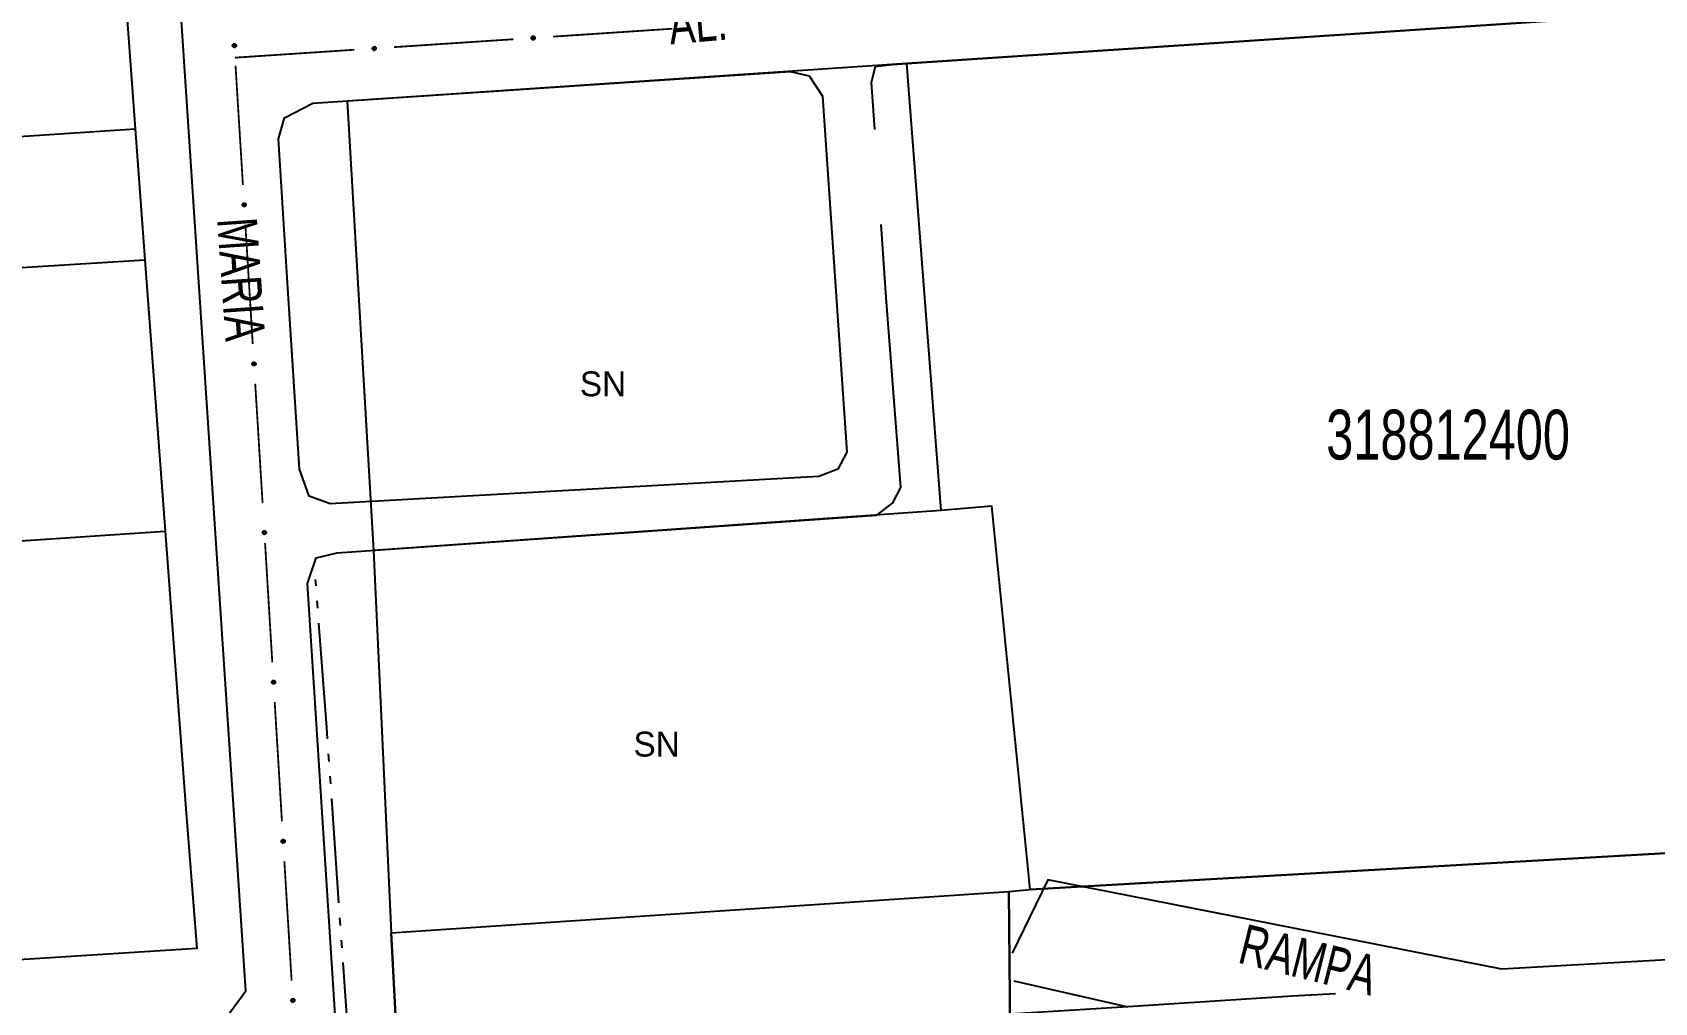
# Model space of a CAD drawing. Extents: x 201053 to 202535, y 4855063 to 4857394.
# Drawn here: x 201644.7 to 201807.5, y 4856033.2 to 4856130.5 of the extents above; entities that cross this region are included whole.
import ezdxf
from ezdxf.enums import TextEntityAlignment as Align

# ---------------------------------------------------------------- set-up
doc = ezdxf.new("R2010")
doc.units = 0
doc.header["$LTSCALE"] = 1.5
doc.header["$MEASUREMENT"] = 0
doc.linetypes.add('TRACO_05', pattern=[11, 7, -1, 0.5, -1, 0.5, -1])
for name, color, linetype in [('CD_MALHA_LOTES', 7, 'CONTINUOUS'), ('CD_TXT_QUADRA', 2, 'CONTINUOUS'), ('HD-VALAS-DRENOS', 170, 'CONTINUOUS'), ('RU-QUADRA', 210, 'CONTINUOUS'), ('SV-EIXO-RUA-PAV', 20, 'CONTINUOUS'), ('SV-ESCADARIA-RAMPA', 7, 'CONTINUOUS'), ('SV-RUA-PAVIM', 7, 'CONTINUOUS'), ('SV-TXT-RAMPA', 7, 'CONTINUOUS'), ('SV-TXT-RUA-PAV', 7, 'CONTINUOUS'), ('Th_NmrPort', 7, 'CONTINUOUS')]:
    doc.layers.add(name, color=color, linetype=linetype)
doc.styles.add('ARIAL', font='ARIAL.SHX')

msp = doc.modelspace()

# ---------------------------------------------------------------- linework, layer by layer
at = {"layer": 'CD_MALHA_LOTES', "linetype": 'Continuous', "flags": 128}
for points in [[(201653.77, 4856137.31), (201654.99, 4856120.88)], [(201732.44, 4856127.41), (201877.98, 4856137.1), (201883.07, 4856052.42)], [(201732.44, 4856127.41), (201676.25, 4856123.66), (201678.91, 4856078.56)], [(201735.88, 4856082.57), (201732.44, 4856127.41)], [(201562.63, 4856114.7), (201615.45, 4856118.27), (201654.99, 4856120.88)], [(201654.99, 4856120.88), (201655.97, 4856107.71)], [(201591.47, 4856103.71), (201655.97, 4856107.71)], [(201655.97, 4856107.71), (201658, 4856080.49)], [(201735.88, 4856082.57), (201678.91, 4856078.56)], [(201744.83, 4856044.54), (201740.98, 4856083.01), (201735.88, 4856082.57)], [(201593.33, 4856076.17), (201658, 4856080.49)], [(201658, 4856080.49), (201660.08, 4856052.62), (201661.19, 4856038.62)], [(201678.91, 4856078.56), (201680.67, 4856040.18)], [(201883.07, 4856052.42), (201744.83, 4856044.54)], [(201680.67, 4856040.18), (201742.68, 4856044.33)], [(201742.68, 4856044.33), (201744.83, 4856044.54)], [(201742.68, 4856044.33), (201742.88, 4856023.04)], [(201681.59, 4856023.04), (201680.67, 4856040.18)], [(201661.19, 4856038.62), (201596.03, 4856034.44)]]:
    msp.add_lwpolyline(points, dxfattribs=at)
at = {"layer": 'HD-VALAS-DRENOS', "linetype": 'TRACO_05'}
msp.add_polyline3d([(201676.89, 4856023.04, 14.15), (201676.58, 4856026.71, 14.15), (201674.22, 4856060.79, 14.25), (201673.1, 4856075.65, 14.25)], dxfattribs=at)
at = {"layer": 'RU-QUADRA', "linetype": 'Continuous', "flags": 128}
for points in [[(201579.7, 4856234.9), (201645.54, 4856239.83), (201651.01, 4856172.4), (201652.06, 4856159.56), (201652.69, 4856151.8), (201653.77, 4856137.31), (201654.99, 4856120.88), (201655.97, 4856107.71), (201658, 4856080.49), (201660.08, 4856052.62), (201661.19, 4856038.62), (201596.03, 4856034.44)], [(201877.98, 4856137.1), (201732.44, 4856127.41), (201676.25, 4856123.66), (201678.91, 4856078.56), (201680.67, 4856040.18), (201681.59, 4856023.04)], [(201742.88, 4856023.04), (201742.68, 4856044.33), (201744.83, 4856044.54), (201883.07, 4856052.42)]]:
    msp.add_lwpolyline(points, dxfattribs=at)
at = {"layer": 'SV-EIXO-RUA-PAV', "const_width": 0.18}
for points in [[(201680.975111, 4856129.066038), (201692.948945, 4856129.858067)], [(201696.940223, 4856130.122076), (201708.914056, 4856130.914105)], [(201665.01, 4856128.01), (201676.983834, 4856128.802029)], [(201665.059156, 4856127.215669), (201665.800344, 4856115.238581)], [(201666.047406, 4856111.246218), (201666.788594, 4856099.26913)], [(201667.035656, 4856095.276767), (201667.776844, 4856083.299679)], [(201668.022678, 4856079.307241), (201668.749613, 4856067.329279)], [(201668.991925, 4856063.336625), (201669.71886, 4856051.358664)], [(201669.961172, 4856047.36601), (201670.688107, 4856035.388048)]]:
    msp.add_lwpolyline(points, dxfattribs=at)
at = {"layer": 'SV-EIXO-RUA-PAV'}
for points in [[(201694.793951, 4856130.090429), (201694.825652, 4856130.127672), (201694.860513, 4856130.153199), (201694.895717, 4856130.166121), (201694.929803, 4856130.169428), (201694.965056, 4856130.168883), (201695.000477, 4856130.160493), (201695.037728, 4856130.142472), (201695.075311, 4856130.110934), (201695.099114, 4856130.073503), (201695.113629, 4856130.039668), (201695.119123, 4856130.004323), (201695.118021, 4856129.970086), (201695.108088, 4856129.933581), (201695.089458, 4856129.896009), (201695.05683, 4856129.858985), (201695.022482, 4856129.834194), (201694.988103, 4856129.822589), (201694.952535, 4856129.81729), (201694.916551, 4856129.818277), (201694.881829, 4856129.826714), (201694.844034, 4856129.84554), (201694.807917, 4856129.878228), (201694.7828, 4856129.912204), (201694.770716, 4856129.946411), (201694.766287, 4856129.981545), (201694.766403, 4856130.01691), (201694.773355, 4856130.052868), (201694.793951, 4856130.090429)], [(201665.045053, 4856129.361863), (201665.081962, 4856129.329774), (201665.107122, 4856129.294647), (201665.119674, 4856129.259309), (201665.122624, 4856129.225191), (201665.12171, 4856129.189945), (201665.112948, 4856129.154614), (201665.094538, 4856129.117555), (201665.062608, 4856129.080304), (201665.02493, 4856129.056895), (201664.990944, 4856129.042736), (201664.955544, 4856129.037612), (201664.92132, 4856129.039073), (201664.884921, 4856129.049387), (201664.847546, 4856129.068411), (201664.810866, 4856129.101425), (201664.786436, 4856129.136031), (201664.775193, 4856129.17053), (201664.770267, 4856129.206152), (201664.771631, 4856129.242123), (201664.780431, 4856129.276755), (201664.799653, 4856129.314351), (201664.832717, 4856129.350122), (201664.866955, 4856129.374882), (201664.901287, 4856129.386607), (201664.936466, 4856129.390667), (201664.971827, 4856129.39018), (201665.00771, 4856129.382852), (201665.045053, 4856129.361863)], [(201678.82884, 4856129.034391), (201678.860541, 4856129.071634), (201678.895402, 4856129.097161), (201678.930606, 4856129.110082), (201678.964692, 4856129.113389), (201678.999945, 4856129.112845), (201679.035366, 4856129.104455), (201679.072616, 4856129.086434), (201679.1102, 4856129.054896), (201679.134002, 4856129.017465), (201679.148517, 4856128.983629), (201679.154012, 4856128.948285), (201679.152909, 4856128.914048), (201679.142977, 4856128.877542), (201679.124346, 4856128.839971), (201679.091719, 4856128.802947), (201679.05737, 4856128.778155), (201679.022991, 4856128.766551), (201678.987423, 4856128.761252), (201678.95144, 4856128.762239), (201678.916717, 4856128.770676), (201678.878922, 4856128.789502), (201678.842806, 4856128.82219), (201678.817689, 4856128.856166), (201678.805605, 4856128.890373), (201678.801176, 4856128.925507), (201678.801292, 4856128.960872), (201678.808244, 4856128.996829), (201678.82884, 4856129.034391)], [(201666.024871, 4856113.392605), (201666.061979, 4856113.360746), (201666.087358, 4856113.325777), (201666.10013, 4856113.290518), (201666.103292, 4856113.256419), (201666.102598, 4856113.221168), (201666.094057, 4856113.185783), (201666.075879, 4856113.14861), (201666.044181, 4856113.11116), (201666.00665, 4856113.087517), (201665.972753, 4856113.073146), (201665.937386, 4856113.067801), (201665.903153, 4856113.069049), (201665.86669, 4856113.079136), (201665.829198, 4856113.097926), (201665.792313, 4856113.130711), (201665.767668, 4856113.165164), (201665.756209, 4856113.199592), (201665.751061, 4856113.235182), (201665.752201, 4856113.271161), (201665.760785, 4856113.305848), (201665.779772, 4856113.343563), (201665.812613, 4856113.37954), (201665.846695, 4856113.404512), (201665.880953, 4856113.416451), (201665.916106, 4856113.420731), (201665.95147, 4856113.420464), (201665.987397, 4856113.41336), (201666.024871, 4856113.392605)], [(201667.013121, 4856097.423154), (201667.05023, 4856097.391295), (201667.075608, 4856097.356326), (201667.08838, 4856097.321067), (201667.091542, 4856097.286968), (201667.090848, 4856097.251717), (201667.082307, 4856097.216332), (201667.064129, 4856097.179159), (201667.032431, 4856097.141709), (201666.9949, 4856097.118066), (201666.961003, 4856097.103695), (201666.925636, 4856097.09835), (201666.891403, 4856097.099598), (201666.85494, 4856097.109685), (201666.817448, 4856097.128475), (201666.780563, 4856097.16126), (201666.755918, 4856097.195713), (201666.744459, 4856097.230141), (201666.739311, 4856097.265731), (201666.740451, 4856097.30171), (201666.749035, 4856097.336397), (201666.768022, 4856097.374112), (201666.800863, 4856097.410089), (201666.834945, 4856097.435062), (201666.869203, 4856097.447), (201666.904356, 4856097.45128), (201666.93972, 4856097.451013), (201666.975647, 4856097.443909), (201667.013121, 4856097.423154)], [(201668.061174, 4856080.490085), (201668.098245, 4856080.458182), (201668.123582, 4856080.423183), (201668.136312, 4856080.387909), (201668.139434, 4856080.353806), (201668.138698, 4856080.318556), (201668.130115, 4856080.283181), (201668.111892, 4856080.246029), (201668.08015, 4856080.208618), (201668.042591, 4856080.185019), (201668.008676, 4856080.170688), (201667.973303, 4856080.165386), (201667.939072, 4856080.166674), (201667.902621, 4856080.176805), (201667.865151, 4856080.19564), (201667.828305, 4856080.228468), (201667.803701, 4856080.262951), (201667.792284, 4856080.297392), (201667.787178, 4856080.332988), (201667.788361, 4856080.368966), (201667.796986, 4856080.403642), (201667.816017, 4856080.441334), (201667.848901, 4856080.477272), (201667.883013, 4856080.502205), (201667.917285, 4856080.514103), (201667.952443, 4856080.51834), (201667.987807, 4856080.518032), (201668.023726, 4856080.510885), (201668.061174, 4856080.490085)], [(201668.971943, 4856065.483038), (201669.009014, 4856065.451135), (201669.034351, 4856065.416135), (201669.047081, 4856065.380862), (201669.050202, 4856065.346758), (201669.049466, 4856065.311509), (201669.040884, 4856065.276134), (201669.022661, 4856065.238982), (201668.990919, 4856065.20157), (201668.953359, 4856065.177971), (201668.919445, 4856065.163641), (201668.884071, 4856065.158338), (201668.849841, 4856065.159627), (201668.81339, 4856065.169757), (201668.77592, 4856065.188592), (201668.739074, 4856065.22142), (201668.71447, 4856065.255903), (201668.703052, 4856065.290345), (201668.697947, 4856065.325941), (201668.699129, 4856065.361919), (201668.707755, 4856065.396595), (201668.726786, 4856065.434287), (201668.75967, 4856065.470225), (201668.793782, 4856065.495157), (201668.828054, 4856065.507055), (201668.863212, 4856065.511293), (201668.898576, 4856065.510984), (201668.934494, 4856065.503837), (201668.971943, 4856065.483038)], [(201669.94119, 4856049.512422), (201669.978261, 4856049.480519), (201670.003598, 4856049.44552), (201670.016328, 4856049.410246), (201670.01945, 4856049.376142), (201670.018714, 4856049.340893), (201670.010131, 4856049.305518), (201669.991908, 4856049.268366), (201669.960166, 4856049.230955), (201669.922606, 4856049.207356), (201669.888692, 4856049.193025), (201669.853319, 4856049.187723), (201669.819088, 4856049.189011), (201669.782637, 4856049.199142), (201669.745167, 4856049.217977), (201669.708321, 4856049.250805), (201669.683717, 4856049.285288), (201669.672299, 4856049.319729), (201669.667194, 4856049.355325), (201669.668376, 4856049.391303), (201669.677002, 4856049.425979), (201669.696033, 4856049.463671), (201669.728917, 4856049.499609), (201669.763029, 4856049.524542), (201669.797301, 4856049.53644), (201669.832459, 4856049.540677), (201669.867823, 4856049.540369), (201669.903742, 4856049.533222), (201669.94119, 4856049.512422)], [(201670.910437, 4856033.541806), (201670.947508, 4856033.509904), (201670.972845, 4856033.474904), (201670.985575, 4856033.439631), (201670.988697, 4856033.405527), (201670.987961, 4856033.370278), (201670.979378, 4856033.334903), (201670.961155, 4856033.297751), (201670.929413, 4856033.260339), (201670.891854, 4856033.23674), (201670.857939, 4856033.22241), (201670.822566, 4856033.217107), (201670.788335, 4856033.218396), (201670.751884, 4856033.228526), (201670.714414, 4856033.247361), (201670.677568, 4856033.280189), (201670.652964, 4856033.314672), (201670.641547, 4856033.349114), (201670.636441, 4856033.38471), (201670.637624, 4856033.420688), (201670.646249, 4856033.455364), (201670.66528, 4856033.493056), (201670.698164, 4856033.528994), (201670.732276, 4856033.553926), (201670.766548, 4856033.565824), (201670.801706, 4856033.570062), (201670.83707, 4856033.569753), (201670.872989, 4856033.562606), (201670.910437, 4856033.541806)]]:
    msp.add_lwpolyline(points, close=True, dxfattribs=at)
for points in [[(201694.766287, 4856129.981545), (201695.113629, 4856130.039668)], [(201694.766403, 4856130.01691), (201695.099114, 4856130.073503)], [(201694.770052, 4856130.000571), (201695.10129, 4856130.058036)], [(201694.770716, 4856129.946411), (201695.119123, 4856130.004323)], [(201694.771122, 4856129.963719), (201695.114794, 4856130.019272)], [(201694.773355, 4856130.052868), (201695.075311, 4856130.110934)], [(201694.774608, 4856130.03506), (201695.08261, 4856130.092356)], [(201694.780272, 4856129.928769), (201695.115594, 4856129.986505)], [(201694.7828, 4856129.912204), (201695.118021, 4856129.970086)], [(201694.784611, 4856130.069909), (201695.053127, 4856130.124593)], [(201694.793951, 4856130.090429), (201695.037728, 4856130.142472)], [(201694.79759, 4856129.89436), (201695.108405, 4856129.950474)], [(201694.807917, 4856129.878228), (201695.108088, 4856129.933581)], [(201694.812043, 4856130.110014), (201695.011751, 4856130.150574)], [(201694.825652, 4856130.127672), (201695.000477, 4856130.160493)], [(201694.829706, 4856129.863664), (201695.095769, 4856129.914083)], [(201694.844034, 4856129.84554), (201695.089458, 4856129.896009)], [(201694.845462, 4856130.14231), (201694.973998, 4856130.163119)], [(201694.860513, 4856130.153199), (201694.965056, 4856130.168883)], [(201694.868269, 4856129.838865), (201695.065434, 4856129.876522)], [(201694.881829, 4856129.826714), (201695.05683, 4856129.858985)], [(201694.903478, 4856129.823416), (201695.033286, 4856129.845678)], [(201694.916551, 4856129.818277), (201695.022482, 4856129.834194)], [(201664.771631, 4856129.242123), (201664.786436, 4856129.136031)], [(201664.776907, 4856129.255141), (201664.797806, 4856129.125107)], [(201664.780431, 4856129.276755), (201664.810866, 4856129.101425)], [(201664.792724, 4856129.290187), (201664.828312, 4856129.092638)], [(201664.799653, 4856129.314351), (201664.847546, 4856129.068411)], [(201664.817926, 4856129.328488), (201664.865554, 4856129.06191)], [(201664.832717, 4856129.350122), (201664.884921, 4856129.049387)], [(201664.848957, 4856129.36028), (201664.90181, 4856129.048894)], [(201664.866955, 4856129.374882), (201664.92132, 4856129.039073)], [(201664.883546, 4856129.377237), (201664.937763, 4856129.041328)], [(201664.901287, 4856129.386607), (201664.955544, 4856129.037612)], [(201664.91859, 4856129.386019), (201664.970537, 4856129.041784)], [(201664.936466, 4856129.390667), (201664.990944, 4856129.042736)], [(201664.955451, 4856129.386703), (201665.009441, 4856129.054881)], [(201664.971827, 4856129.39018), (201665.02493, 4856129.056895)], [(201664.98989, 4856129.381785), (201665.043954, 4856129.073201)], [(201665.00771, 4856129.382852), (201665.062608, 4856129.080304)], [(201665.024633, 4856129.371418), (201665.076499, 4856129.102344)], [(201665.045053, 4856129.361863), (201665.094538, 4856129.117555)], [(201665.064448, 4856129.343567), (201665.102912, 4856129.143445)], [(201665.081962, 4856129.329774), (201665.112948, 4856129.154614)], [(201665.096391, 4856129.309811), (201665.115852, 4856129.181064)], [(201665.107122, 4856129.294647), (201665.12171, 4856129.189945)], [(201678.801176, 4856128.925507), (201679.148517, 4856128.983629)], [(201678.801292, 4856128.960872), (201679.134002, 4856129.017465)], [(201678.804941, 4856128.944533), (201679.136178, 4856129.001998)], [(201678.805605, 4856128.890373), (201679.154012, 4856128.948285)], [(201678.806011, 4856128.907681), (201679.149682, 4856128.963234)], [(201678.808244, 4856128.996829), (201679.1102, 4856129.054896)], [(201678.809497, 4856128.979022), (201679.117498, 4856129.036318)], [(201678.81516, 4856128.872731), (201679.150482, 4856128.930467)], [(201678.817689, 4856128.856166), (201679.152909, 4856128.914048)], [(201678.819499, 4856129.013871), (201679.088016, 4856129.068555)], [(201678.82884, 4856129.034391), (201679.072616, 4856129.086434)], [(201678.832479, 4856128.838322), (201679.143293, 4856128.894436)], [(201678.842806, 4856128.82219), (201679.142977, 4856128.877542)], [(201678.846932, 4856129.053976), (201679.046639, 4856129.094536)], [(201678.860541, 4856129.071634), (201679.035366, 4856129.104455)], [(201678.864594, 4856128.807626), (201679.130658, 4856128.858045)], [(201678.878922, 4856128.789502), (201679.124346, 4856128.839971)], [(201678.880351, 4856129.086271), (201679.008887, 4856129.107081)], [(201678.895402, 4856129.097161), (201678.999945, 4856129.112845)], [(201678.903157, 4856128.782827), (201679.100322, 4856128.820483)], [(201678.916717, 4856128.770676), (201679.091719, 4856128.802947)], [(201678.938367, 4856128.767378), (201679.068175, 4856128.789639)], [(201678.95144, 4856128.762239), (201679.05737, 4856128.778155)], [(201665.880953, 4856113.416451), (201665.937386, 4856113.067801)], [(201665.898259, 4856113.415971), (201665.952353, 4856113.072067)], [(201665.916106, 4856113.420731), (201665.972753, 4856113.073146)], [(201665.935115, 4856113.416885), (201665.991174, 4856113.085407)], [(201665.95147, 4856113.420464), (201666.00665, 4856113.087517)], [(201665.987397, 4856113.41336), (201666.044181, 4856113.11116)], [(201665.752201, 4856113.271161), (201665.767668, 4856113.165164)], [(201665.757396, 4856113.284212), (201665.779106, 4856113.154311)], [(201665.760785, 4856113.305848), (201665.792313, 4856113.130711)], [(201665.772994, 4856113.319356), (201665.809813, 4856113.122033)], [(201665.779772, 4856113.343563), (201665.829198, 4856113.097926)], [(201665.797956, 4856113.357813), (201665.847246, 4856113.091538)], [(201665.812613, 4856113.37954), (201665.86669, 4856113.079136)], [(201665.828788, 4856113.389798), (201665.883582, 4856113.078748)], [(201665.846695, 4856113.404512), (201665.903153, 4856113.069049)], [(201665.863271, 4856113.40697), (201665.919582, 4856113.071406)], [(201665.969585, 4856113.412182), (201666.025572, 4856113.103941)], [(201666.004391, 4856113.402032), (201666.057935, 4856113.133286)], [(201666.024871, 4856113.392605), (201666.075879, 4856113.14861)], [(201666.044379, 4856113.37443), (201666.084091, 4856113.174552)], [(201666.061979, 4856113.360746), (201666.094057, 4856113.185783)], [(201666.076532, 4856113.340874), (201666.096796, 4856113.212251)], [(201666.087358, 4856113.325777), (201666.102598, 4856113.221168)], [(201666.740451, 4856097.30171), (201666.755918, 4856097.195713)], [(201666.745646, 4856097.314761), (201666.767356, 4856097.18486)], [(201666.749035, 4856097.336397), (201666.780563, 4856097.16126)], [(201666.761244, 4856097.349905), (201666.798063, 4856097.152582)], [(201666.768022, 4856097.374112), (201666.817448, 4856097.128475)], [(201666.786206, 4856097.388362), (201666.835496, 4856097.122087)], [(201666.800863, 4856097.410089), (201666.85494, 4856097.109685)], [(201666.817038, 4856097.420347), (201666.871833, 4856097.109298)], [(201666.834945, 4856097.435062), (201666.891403, 4856097.099598)], [(201666.851521, 4856097.43752), (201666.907832, 4856097.101955)], [(201666.869203, 4856097.447), (201666.925636, 4856097.09835)], [(201666.886509, 4856097.44652), (201666.940603, 4856097.102616)], [(201666.904356, 4856097.45128), (201666.961003, 4856097.103695)], [(201666.923365, 4856097.447434), (201666.979424, 4856097.115956)], [(201666.93972, 4856097.451013), (201666.9949, 4856097.118066)], [(201666.957835, 4856097.442731), (201667.013822, 4856097.13449)], [(201666.975647, 4856097.443909), (201667.032431, 4856097.141709)], [(201666.992641, 4856097.432581), (201667.046185, 4856097.163835)], [(201667.013121, 4856097.423154), (201667.064129, 4856097.179159)], [(201667.032629, 4856097.404979), (201667.072341, 4856097.205101)], [(201667.05023, 4856097.391295), (201667.082307, 4856097.216332)], [(201667.064783, 4856097.371423), (201667.085046, 4856097.2428)], [(201667.075608, 4856097.356326), (201667.090848, 4856097.251717)], [(201667.788361, 4856080.368966), (201667.803701, 4856080.262951)], [(201667.79357, 4856080.382011), (201667.815126, 4856080.252084)], [(201667.796986, 4856080.403642), (201667.828305, 4856080.228468)], [(201667.80921, 4856080.417136), (201667.845795, 4856080.219769)], [(201667.816017, 4856080.441334), (201667.865151, 4856080.19564)], [(201667.834219, 4856080.455563), (201667.883191, 4856080.18923)], [(201667.848901, 4856080.477272), (201667.902621, 4856080.176805)], [(201667.865089, 4856080.487512), (201667.919513, 4856080.176397)], [(201667.883013, 4856080.502205), (201667.939072, 4856080.166674)], [(201667.899592, 4856080.504643), (201667.955504, 4856080.169012)], [(201667.917285, 4856080.514103), (201667.973303, 4856080.165386)], [(201667.934591, 4856080.513602), (201667.988275, 4856080.169634)], [(201667.952443, 4856080.51834), (201668.008676, 4856080.170688)], [(201667.971448, 4856080.514472), (201668.027112, 4856080.182927)], [(201667.987807, 4856080.518032), (201668.042591, 4856080.185019)], [(201668.005912, 4856080.509728), (201668.061533, 4856080.20142)], [(201668.023726, 4856080.510885), (201668.08015, 4856080.208618)], [(201668.040706, 4856080.499537), (201668.09393, 4856080.230727)], [(201668.061174, 4856080.490085), (201668.111892, 4856080.246029)], [(201668.080661, 4856080.471887), (201668.120135, 4856080.271962)], [(201668.098245, 4856080.458182), (201668.130115, 4856080.283181)], [(201668.112775, 4856080.438293), (201668.132885, 4856080.309645)], [(201668.123582, 4856080.423183), (201668.138698, 4856080.318556)], [(201668.699129, 4856065.361919), (201668.71447, 4856065.255903)], [(201668.704339, 4856065.374963), (201668.725895, 4856065.245036)], [(201668.707755, 4856065.396595), (201668.739074, 4856065.22142)], [(201668.719979, 4856065.410088), (201668.756564, 4856065.212722)], [(201668.726786, 4856065.434287), (201668.77592, 4856065.188592)], [(201668.744987, 4856065.448516), (201668.79396, 4856065.182182)], [(201668.75967, 4856065.470225), (201668.81339, 4856065.169757)], [(201668.775857, 4856065.480464), (201668.830282, 4856065.169349)], [(201668.793782, 4856065.495157), (201668.849841, 4856065.159627)], [(201668.81036, 4856065.497595), (201668.866273, 4856065.161964)], [(201668.828054, 4856065.507055), (201668.884071, 4856065.158338)], [(201668.84536, 4856065.506555), (201668.899044, 4856065.162586)], [(201668.863212, 4856065.511293), (201668.919445, 4856065.163641)], [(201668.882217, 4856065.507424), (201668.937881, 4856065.17588)], [(201668.898576, 4856065.510984), (201668.953359, 4856065.177971)], [(201668.91668, 4856065.502681), (201668.972301, 4856065.194373)], [(201668.934494, 4856065.503837), (201668.990919, 4856065.20157)], [(201668.951475, 4856065.492489), (201669.004699, 4856065.22368)], [(201668.971943, 4856065.483038), (201669.022661, 4856065.238982)], [(201668.99143, 4856065.464839), (201669.030904, 4856065.264914)], [(201669.009014, 4856065.451135), (201669.040884, 4856065.276134)], [(201669.023543, 4856065.431245), (201669.043654, 4856065.302598)], [(201669.034351, 4856065.416135), (201669.049466, 4856065.311509)], [(201669.668376, 4856049.391303), (201669.683717, 4856049.285288)], [(201669.673586, 4856049.404348), (201669.695142, 4856049.274421)], [(201669.677002, 4856049.425979), (201669.708321, 4856049.250805)], [(201669.689226, 4856049.439473), (201669.725811, 4856049.242106)], [(201669.696033, 4856049.463671), (201669.745167, 4856049.217977)], [(201669.714235, 4856049.4779), (201669.763207, 4856049.211567)], [(201669.728917, 4856049.499609), (201669.782637, 4856049.199142)], [(201669.745104, 4856049.509849), (201669.799529, 4856049.198734)], [(201669.763029, 4856049.524542), (201669.819088, 4856049.189011)], [(201669.779608, 4856049.52698), (201669.83552, 4856049.191349)], [(201669.797301, 4856049.53644), (201669.853319, 4856049.187723)], [(201669.814607, 4856049.535939), (201669.868291, 4856049.191971)], [(201669.832459, 4856049.540677), (201669.888692, 4856049.193025)], [(201669.851464, 4856049.536809), (201669.907128, 4856049.205264)], [(201669.867823, 4856049.540369), (201669.922606, 4856049.207356)], [(201669.885928, 4856049.532065), (201669.941548, 4856049.223757)], [(201669.903742, 4856049.533222), (201669.960166, 4856049.230955)], [(201669.920722, 4856049.521874), (201669.973946, 4856049.253064)], [(201669.94119, 4856049.512422), (201669.991908, 4856049.268366)], [(201669.960677, 4856049.494224), (201670.000151, 4856049.294299)], [(201669.978261, 4856049.480519), (201670.010131, 4856049.305518)], [(201669.99279, 4856049.46063), (201670.012901, 4856049.331982)], [(201670.003598, 4856049.44552), (201670.018714, 4856049.340893)], [(201670.637624, 4856033.420688), (201670.652964, 4856033.314672)], [(201670.642833, 4856033.433732), (201670.664389, 4856033.303805)], [(201670.646249, 4856033.455364), (201670.677568, 4856033.280189)], [(201670.658473, 4856033.468857), (201670.695058, 4856033.271491)], [(201670.66528, 4856033.493056), (201670.714414, 4856033.247361)], [(201670.683482, 4856033.507285), (201670.732454, 4856033.240951)], [(201670.698164, 4856033.528994), (201670.751884, 4856033.228526)], [(201670.714352, 4856033.539233), (201670.768776, 4856033.228118)], [(201670.732276, 4856033.553926), (201670.788335, 4856033.218396)], [(201670.748855, 4856033.556364), (201670.804767, 4856033.220733)], [(201670.766548, 4856033.565824), (201670.822566, 4856033.217107)], [(201670.783854, 4856033.565324), (201670.837538, 4856033.221355)], [(201670.801706, 4856033.570062), (201670.857939, 4856033.22241)], [(201670.820711, 4856033.566193), (201670.876375, 4856033.234649)], [(201670.83707, 4856033.569753), (201670.891854, 4856033.23674)], [(201670.855175, 4856033.56145), (201670.910796, 4856033.253142)], [(201670.872989, 4856033.562606), (201670.929413, 4856033.260339)], [(201670.889969, 4856033.551258), (201670.943193, 4856033.282449)], [(201670.910437, 4856033.541806), (201670.961155, 4856033.297751)], [(201670.929924, 4856033.523608), (201670.969398, 4856033.323683)], [(201670.947508, 4856033.509904), (201670.979378, 4856033.334903)], [(201670.962037, 4856033.490014), (201670.982148, 4856033.361367)], [(201670.972845, 4856033.474904), (201670.987961, 4856033.370278)]]:
    msp.add_lwpolyline(points, dxfattribs=at)
at = {"layer": 'SV-ESCADARIA-RAMPA', "linetype": 'Continuous'}
msp.add_polyline3d([(201775.47, 4856034.06, 14.74), (201771.16, 4856033.83, 15.46), (201754.63, 4856032.76, 15.46), (201743.37, 4856032.05, 15.49), (201743.54, 4856029.25, 19.030001)], dxfattribs=at)
at = {"layer": 'SV-RUA-PAVIM', "linetype": 'Continuous'}
for points in [[(201558.04, 4856023.05, 11.87), (201604.29, 4856025.81, 11.87), (201656.74, 4856028.89, 14.37), (201663.77, 4856031.2, 14.37), (201666.11, 4856034.36, 14.37), (201652.34, 4856241.7, 13.17), (201650.49, 4856244.38, 13.17), (201646.64, 4856244.98, 13.17), (201598.03, 4856241.81, 13.17), (201537.23, 4856237.91, 13.17), (201462.9, 4856233.1, 13.17), (201445.93, 4856232.01, 7.93), (201441.84, 4856231.08, 7.93), (201439.47, 4856227.47, 7.93), (201440.33, 4856213.6, 7.93), (201444.62, 4856148.5, 7.93), (201447.92, 4856094.37, 10.7), (201450.87, 4856039.21, 10.7), (201451.73, 4856023.05, 10.7)], [(201782.67, 4856130.78, 14.66), (201879.26, 4856137.27, 14.4), (201881.26, 4856136.38, 14.4), (201881.81, 4856135.72, 14.4), (201882.49, 4856134.67, 14.4), (201883.04, 4856133.5, 14.4), (201888.25, 4856045.75, 14.59), (201887.22, 4856042.36, 14.59), (201884.47, 4856041.74, 14.59), (201792.19, 4856036.54, 14.63), (201746.61, 4856045.5, 14.63), (201743.02, 4856038.12, 14.69)], [(201729.23, 4856120.8, 14.93), (201728.91, 4856125.54, 14.66), (201729.3, 4856127.11, 14.66), (201730.98, 4856127.31, 14.66), (201776.15, 4856130.34, 14.66)], [(201675.7, 4856023.05, 14.43), (201675.45, 4856025.65, 14.54), (201672.29, 4856075.23, 14.64), (201673.15, 4856077.8, 14.64), (201675.27, 4856078.31, 14.64), (201729.44, 4856082.11, 14.77), (201731.05, 4856083.33, 14.77), (201731.86, 4856084.86, 14.77), (201730.37, 4856103.93, 14.78), (201729.87, 4856111.25, 14.93)], [(201743.18, 4856035.37, 14.69), (201754.63, 4856032.76, 14.51)]]:
    msp.add_polyline3d(points, dxfattribs=at)
msp.add_polyline3d([(201670.31, 4856104.89, 14.33), (201669.38, 4856119.87, 14.26), (201669.97, 4856121.97, 14.26), (201672.83, 4856123.43, 14.26), (201720.75, 4856126.63, 14.31), (201722.66, 4856126.19, 14.31), (201723.99, 4856124.16, 14.31), (201726.43, 4856088.4, 14.58), (201725.52, 4856086.7, 14.58), (201723.63, 4856085.98, 14.58), (201674.56, 4856083.22, 14.17), (201672.46, 4856083.99, 14.17), (201671.48, 4856086.72, 14.17)], close=True, dxfattribs=at)

# ---------------------------------------------------------------- texts
at = {"layer": 'CD_TXT_QUADRA', "style": 'ARIAL', "width": 0.7}
msp.add_text('318812400', height=5, dxfattribs=at).set_placement((201774.55, 4856087.68))
at = {"layer": 'SV-TXT-RAMPA', "style": 'ARIAL', "width": 0.7}
msp.add_text('RAMPA', height=4, rotation=346, dxfattribs=at).set_placement((201765.54, 4856037.22))
at = {"layer": 'SV-TXT-RUA-PAV', "style": 'ARIAL', "width": 0.7}
for s, rotation, p in [('AL.', 5, (201708.72, 4856129.33)), ('MARIA', 274, (201663.2, 4856111.81))]:
    msp.add_text(s, height=4, rotation=rotation, dxfattribs=at).set_placement(p)
at = {"layer": 'Th_NmrPort', "color": 1}
for p in [(201699.627047, 4856095.277045), (201705.010786, 4856059.117748)]:
    msp.add_text('SN', height=2.5, dxfattribs=at).set_placement(p, align=Align.MIDDLE_LEFT)

doc.saveas('drawing.dxf')
